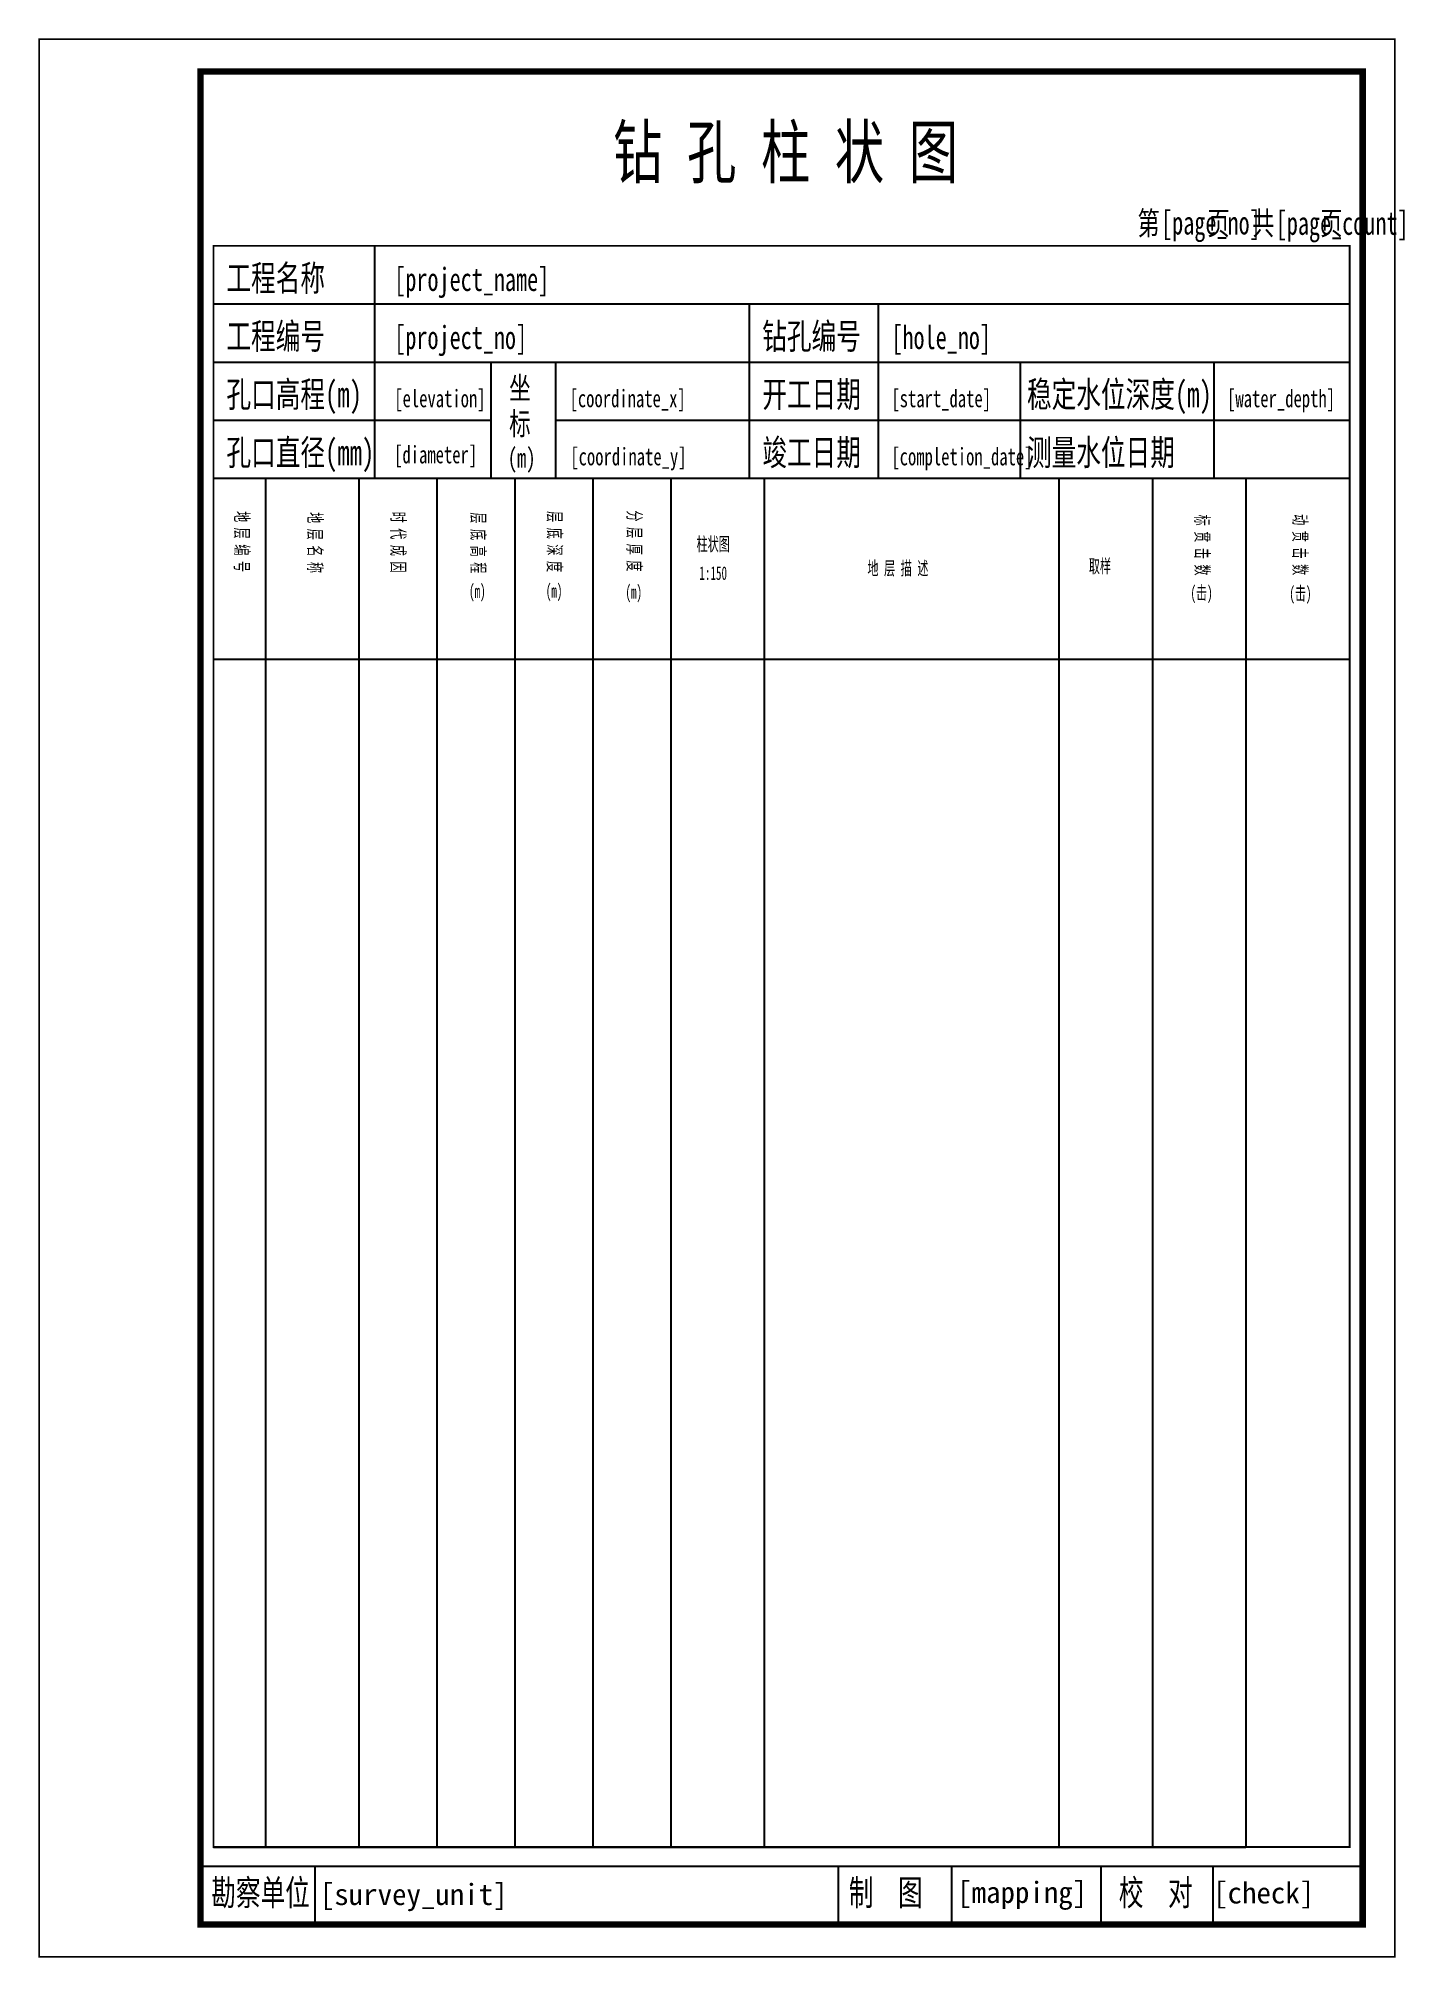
# Model space of a CAD drawing. Header units: millimetres. Extents: x 0 to 211, y 0 to 297.
import ezdxf

# ---------------------------------------------------------------- set-up
doc = ezdxf.new("R2010")
doc.units = ezdxf.units.MM
doc.styles.add('HEAD_FONT', font='SIMFANG.TTF', dxfattribs={"width": 0.6})
doc.styles.add('HEAD_FONT2', font='SIMFANG.TTF', dxfattribs={"width": 0.6})
doc.styles.add('HT', font='SIMHEI.TTF')
doc.styles.add('LZ_FONT', font='SIMFANG.TTF', dxfattribs={"width": 0.7, "height": 8})

msp = doc.modelspace()

# ---------------------------------------------------------------- linework, layer by layer
for p, q in [((52, 229), (52, 265)), ((27, 256), (203, 256)), ((110, 229), (110, 256)), ((130, 229), (130, 256)), ((27, 247), (203, 247)), ((70, 229), (70, 247)), ((80, 229), (80, 247)), ((152, 229), (152, 247)), ((182, 229), (182, 247)), ((27, 238), (70, 238)), ((80, 238), (203, 238)), ((27, 229), (35.05, 229)), ((35.05, 229), (35.05, 17)), ((35.05, 229), (49.53, 229)), ((49.53, 229), (49.53, 17)), ((49.53, 229), (61.6, 229)), ((61.6, 229), (61.6, 17)), ((61.6, 229), (73.68, 229)), ((73.68, 229), (73.68, 17)), ((73.68, 229), (85.75, 229)), ((85.75, 229), (85.75, 17)), ((85.75, 229), (97.82, 229)), ((97.82, 229), (97.82, 17)), ((97.82, 229), (112.3, 229)), ((112.3, 229), (112.3, 17)), ((112.3, 229), (157.93, 229)), ((157.93, 229), (157.93, 17)), ((157.93, 229), (172.42, 229)), ((172.42, 229), (172.42, 17)), ((172.42, 229), (186.9, 229)), ((186.9, 229), (186.9, 17)), ((186.9, 229), (203, 229)), ((27, 201), (203, 201)), ((27, 17), (35.05, 17)), ((35.05, 17), (49.53, 17)), ((49.53, 17), (61.6, 17)), ((61.6, 17), (73.68, 17)), ((73.68, 17), (85.75, 17)), ((85.75, 17), (97.82, 17)), ((97.82, 17), (112.3, 17)), ((112.3, 17), (157.93, 17)), ((157.93, 17), (172.42, 17)), ((172.42, 17), (186.9, 17)), ((42.74, 4.95), (42.74, 13.95)), ((42.74, 4.95), (42.74, 13.95)), ((123.83, 4.95), (123.83, 13.95)), ((141.38, 4.95), (141.38, 13.95)), ((164.48, 4.95), (164.48, 13.95)), ((181.84, 4.95), (181.84, 13.95)), ((181.84, 4.95), (181.84, 13.95))]:
    msp.add_line(p, q)
for points, const_width in [([(0, 0), (210, 0), (210, 297), (0, 297)], 0.25), ([(25, 5), (205, 5), (205, 292), (25, 292)], 1), ([(27, 265), (203, 265), (203, 17), (27, 17)], 0.3)]:
    msp.add_lwpolyline(points, close=True, dxfattribs=dict(const_width=const_width))
at = {"const_width": 0.3}
for points in [[(27, 229), (203, 229)], [(25, 14), (205, 14)]]:
    msp.add_lwpolyline(points, dxfattribs=at)

# ---------------------------------------------------------------- texts
at = {"style": 'LZ_FONT', "width": 0.7}
for s, height, p in [('钻 孔 柱 状 图', 8, (88.9, 275.54)), ('第', 3.6, (170.12, 266.7)), ('[page_no]', 3.6, (173.78, 266.75)), ('页', 3.6, (180.96, 266.7)), ('共', 3.6, (187.88, 266.7)), ('[page_count]', 3.6, (191.54, 266.7)), ('页', 3.6, (198.44, 266.7)), ('工程名称', 4, (29, 258)), ('[project_name]', 3.6, (55, 258)), ('工程编号', 4, (29, 249)), ('[project_no]', 3.6, (55, 249)), ('钻孔编号', 4, (112, 249)), ('[hole_no]', 3.6, (132, 249)), ('孔口高程(m)', 4, (29, 240)), ('坐', 3.5, (72.79, 241.24)), ('开工日期', 4, (112, 240)), ('稳定水位深度(m)', 4, (153, 240)), ('[elevation]', 2.7, (55, 240)), ('[coordinate_x]', 2.7, (82.15, 240)), ('[start_date]', 2.7, (132, 240)), ('[water_depth]', 2.7, (184, 240)), ('标', 3.5, (72.79, 235.7)), ('孔口直径(mm)', 4, (29, 231)), ('竣工日期', 4, (112, 231)), ('测量水位日期', 4, (153, 231)), ('[diameter]', 2.7, (54.98, 231.31)), ('(m) ', 3, (72.59, 230.65)), ('[coordinate_y]', 2.7, (82.27, 231)), ('[completion_date]', 2.7, (132, 231)), ('勘察单位', 4, (26.65, 7.95)), ('制  图', 4, (125.4, 7.95)), ('校  对', 4, (167.22, 7.95))]:
    msp.add_text(s, height=height, dxfattribs=at).set_placement(p)
at = {"style": 'HT'}
for s, height, p in [('[survey_unit]', 3.2865, (43.48, 8.02)), ('[mapping]', 3.287, (142.2, 8.34)), ('[check]', 3.287, (181.84, 8.26))]:
    msp.add_text(s, height=height, dxfattribs=at).set_placement(p)
at = {"char_height": 2.1, "width": 22.806, "attachment_point": 1, "rotation": 270, "style": 'HEAD_FONT'}
for s, insert in [('地 层 编 号', (32.46, 223.92)), ('地 层 名 称', (43.79, 223.76)), ('时 代 成 因', (56.67, 223.83)), ('层 底 高 程', (69.07, 223.71)), ('层 底 深 度', (80.9, 223.91)), ('分 层 厚 度', (93.26, 224.01)), ('标 贯 击 数', (181.21, 223.37)), ('动 贯 击 数', (196.38, 223.43))]:
    msp.add_mtext(s, dxfattribs=dict(at, insert=insert))
at = {"char_height": 2.1, "attachment_point": 1}
for s, insert, width, style in [('柱状图', (101.82, 219.87), 7.855, 'HEAD_FONT2'), ('1:150', (102.26, 215.36), 6.9223, 'HEAD_FONT2'), ('地 层 描 述', (128.29, 216.11), 22.0781, 'HEAD_FONT2'), ('取样', (162.58, 216.44), 7.855, 'HEAD_FONT2'), ('(m)', (66.58, 212.56), 4.7944, 'HEAD_FONT'), ('(m)', (78.47, 212.61), 4.7944, 'HEAD_FONT'), ('(m)', (90.81, 212.43), 4.7944, 'HEAD_FONT'), ('(击)', (178.33, 212.31), 7.855, 'HEAD_FONT2'), ('(击)', (193.64, 212.22), 7.855, 'HEAD_FONT2')]:
    msp.add_mtext(s, dxfattribs=dict(at, insert=insert, width=width, style=style))

doc.saveas('drawing.dxf')
